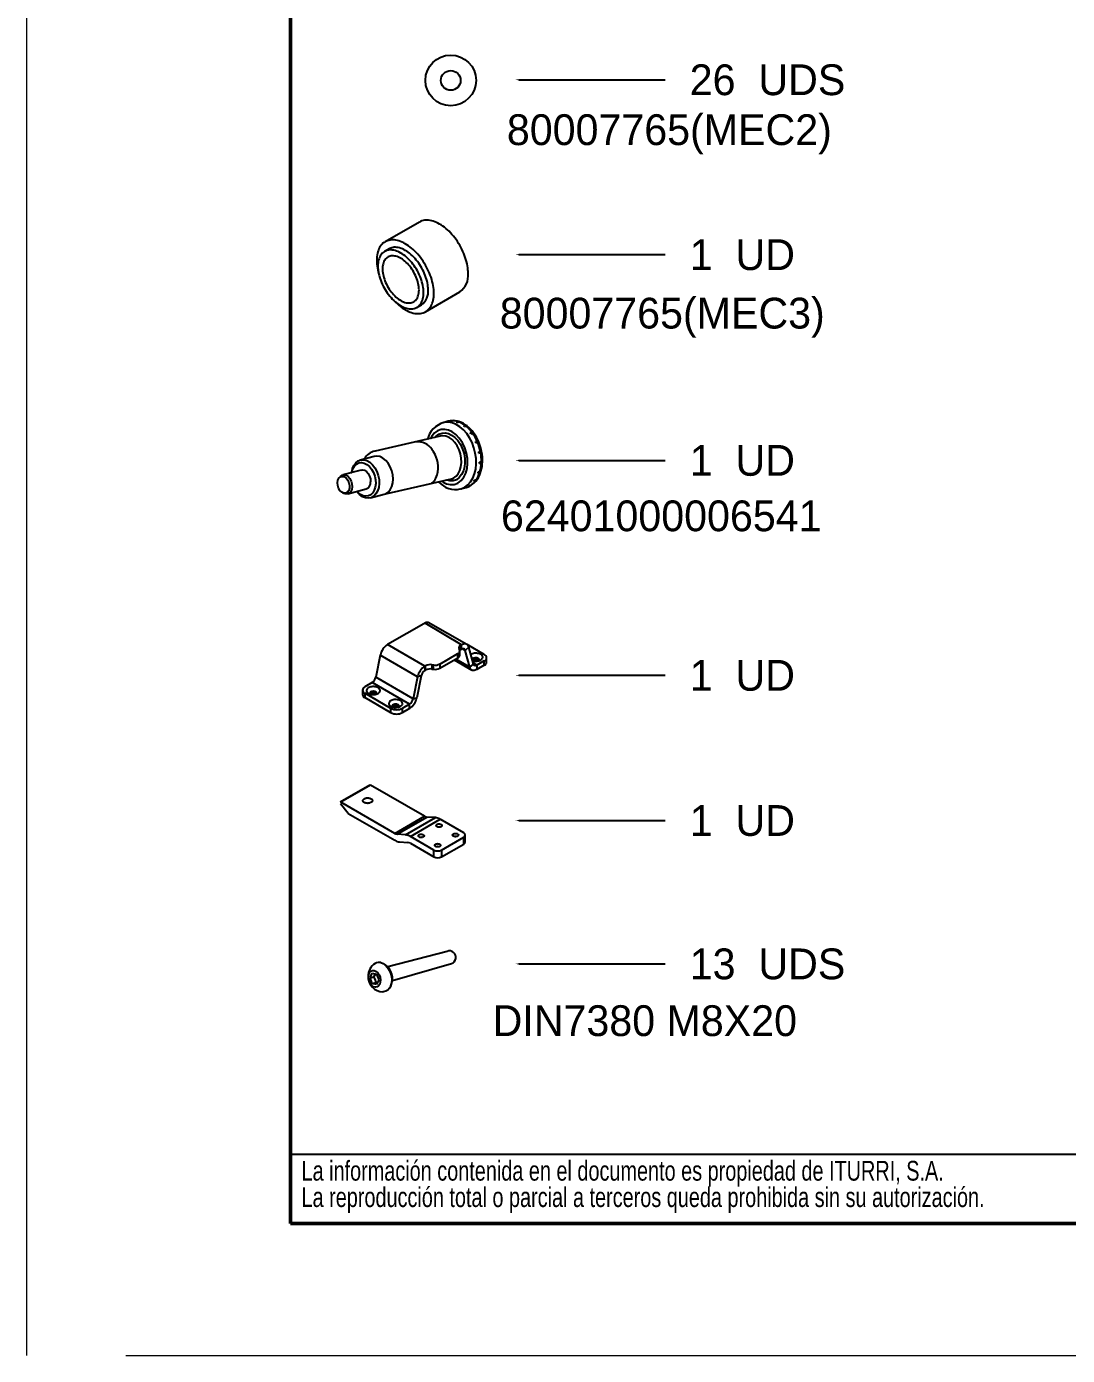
# Model space of a CAD drawing. Header units: millimetres. Extents: x -7982 to 6300, y -38 to 5016.
# Drawn here: x 0 to 1183, y 0 to 1511 of the extents above; entities that cross this region are included whole.
import ezdxf
from ezdxf import colors
from ezdxf.entities.mleader import LeaderData, LeaderLine
from ezdxf.math import Vec2, Vec3

# ---------------------------------------------------------------- set-up
doc = ezdxf.new("R2010")
doc.units = ezdxf.units.MM
doc.header["$LTSCALE"] = 15
doc.linetypes.add('PHANTOM', pattern=[12.7, 6.35, -1.27, 1.27, -1.27, 1.27, -1.27])
doc.layers.add('SLD-0', color=179, linetype='Continuous')
doc.styles.add('SLDTEXTSTYLE1', font='TXT', dxfattribs={"width": 0.75})

# ---------------------------------------------------------------- blocks, each defined once
blk = doc.blocks.new('SW_NOTE_0_3')
at = {"layer": 'SLD-0', "color": 0, "char_height": 22.5, "attachment_point": 1, "style": 'SLDTEXTSTYLE1'}
for s, insert in [('La información contenida en el documento es propiedad de ITURRI, S.A.', (0, 28.9)), ('La reproducción total o parcial a terceros queda prohibida sin su autorización.', (0, -1.1))]:
    blk.add_mtext(s, dxfattribs=dict(at, insert=insert))

msp = doc.modelspace()

# ---------------------------------------------------------------- linework, layer by layer
at = {"color": 7, "linetype": 'Continuous', "lineweight": 18}
for p, q in [((0, 4455), (0, -0.02)), ((112.96, 0), (6300, 0))]:
    msp.add_line(p, q, dxfattribs=at)
at = {"color": 7, "linetype": 'Continuous', "lineweight": 50}
for q in [(300, 4305), (6150, 150)]:
    msp.add_line((300, 150), q, dxfattribs=at)
at = {"color": 7, "linetype": 'Continuous'}
for p, q in [((446.54, 1288.48), (407.58, 1265.99)), ((447.86, 1289.16), (446.54, 1288.48)), ((449.25, 1289.71), (447.86, 1289.16)), ((450.7, 1290.13), (449.25, 1289.71)), ((452.22, 1290.43), (450.7, 1290.13)), ((453.79, 1290.59), (452.22, 1290.43)), ((455.4, 1290.62), (453.79, 1290.59)), ((457.06, 1290.52), (455.4, 1290.62)), ((458.77, 1290.29), (457.06, 1290.52)), ((460.5, 1289.93), (458.77, 1290.29)), ((462.26, 1289.43), (460.5, 1289.93)), ((464.05, 1288.81), (462.26, 1289.43)), ((465.85, 1288.07), (464.05, 1288.81)), ((467.67, 1287.2), (465.85, 1288.07)), ((469.49, 1286.2), (467.67, 1287.2)), ((471.31, 1285.09), (469.49, 1286.2)), ((473.12, 1283.87), (471.31, 1285.09)), ((474.92, 1282.54), (473.12, 1283.87)), ((476.71, 1281.09), (474.92, 1282.54)), ((478.47, 1279.55), (476.71, 1281.09)), ((480.21, 1277.91), (478.47, 1279.55)), ((481.91, 1276.18), (480.21, 1277.91)), ((483.57, 1274.36), (481.91, 1276.18)), ((485.19, 1272.46), (483.57, 1274.36)), ((486.76, 1270.49), (485.19, 1272.46)), ((488.27, 1268.45), (486.76, 1270.49)), ((399.34, 1254.62), (398.89, 1252.84)), ((399.9, 1256.3), (399.34, 1254.62)), ((400.55, 1257.89), (399.9, 1256.3)), ((401.29, 1259.38), (400.55, 1257.89)), ((402.12, 1260.77), (401.29, 1259.38)), ((403.05, 1262.04), (402.12, 1260.77)), ((404.06, 1263.21), (403.05, 1262.04)), ((405.16, 1264.26), (404.06, 1263.21)), ((405.33, 1253.9), (404.33, 1252.99)), ((406.33, 1265.18), (405.16, 1264.26)), ((406.41, 1254.69), (405.33, 1253.9)), ((407.58, 1265.99), (406.33, 1265.18)), ((407.56, 1255.36), (406.41, 1254.69)), ((412.17, 1258.04), (406.98, 1255.04)), ((408.79, 1255.9), (407.56, 1255.36)), ((408.9, 1266.67), (407.58, 1265.99)), ((410.08, 1256.31), (408.79, 1255.9)), ((410.3, 1267.22), (408.9, 1266.67)), ((411.43, 1256.59), (410.08, 1256.31)), ((411.75, 1267.65), (410.3, 1267.22)), ((412.83, 1256.74), (411.43, 1256.59)), ((413.26, 1267.94), (411.75, 1267.65)), ((412.76, 1258.36), (412.17, 1258.04)), ((413.98, 1258.89), (412.76, 1258.36)), ((414.28, 1256.75), (412.83, 1256.74)), ((414.83, 1268.1), (413.26, 1267.94)), ((415.27, 1259.31), (413.98, 1258.89)), ((415.78, 1256.64), (414.28, 1256.75)), ((416.45, 1268.14), (414.83, 1268.1)), ((416.62, 1259.59), (415.27, 1259.31)), ((417.32, 1256.39), (415.78, 1256.64)), ((418.11, 1268.04), (416.45, 1268.14)), ((418.02, 1259.73), (416.62, 1259.59)), ((418.88, 1256.01), (417.32, 1256.39)), ((419.48, 1259.75), (418.02, 1259.73)), ((419.81, 1267.8), (418.11, 1268.04)), ((420.47, 1255.5), (418.88, 1256.01)), ((420.97, 1259.63), (419.48, 1259.75)), ((421.55, 1267.44), (419.81, 1267.8)), ((422.09, 1254.87), (420.47, 1255.5)), ((422.51, 1259.39), (420.97, 1259.63)), ((423.31, 1266.95), (421.55, 1267.44)), ((423.71, 1254.1), (422.09, 1254.87)), ((424.08, 1259.01), (422.51, 1259.39)), ((425.1, 1266.33), (423.31, 1266.95)), ((425.34, 1253.22), (423.71, 1254.1)), ((425.67, 1258.5), (424.08, 1259.01)), ((426.9, 1265.58), (425.1, 1266.33)), ((427.28, 1257.86), (425.67, 1258.5)), ((428.71, 1264.71), (426.9, 1265.58)), ((428.9, 1257.1), (427.28, 1257.86)), ((430.53, 1263.72), (428.71, 1264.71)), ((430.53, 1256.22), (428.9, 1257.1)), ((432.35, 1262.61), (430.53, 1263.72)), ((432.17, 1255.22), (430.53, 1256.22)), ((433.79, 1254.11), (432.17, 1255.22)), ((434.17, 1261.38), (432.35, 1262.61)), ((435.4, 1252.88), (433.79, 1254.11)), ((435.97, 1260.05), (434.17, 1261.38)), ((437.76, 1258.61), (435.97, 1260.05)), ((439.52, 1257.07), (437.76, 1258.61)), ((441.26, 1255.43), (439.52, 1257.07)), ((442.96, 1253.69), (441.26, 1255.43)), ((489.73, 1266.34), (488.27, 1268.45)), ((491.12, 1264.18), (489.73, 1266.34)), ((492.44, 1261.98), (491.12, 1264.18)), ((493.69, 1259.73), (492.44, 1261.98)), ((494.87, 1257.44), (493.69, 1259.73)), ((495.96, 1255.13), (494.87, 1257.44)), ((496.97, 1252.8), (495.96, 1255.13)), ((398.13, 1247.04), (398.07, 1244.97)), ((398.07, 1244.97), (398.13, 1242.84)), ((398.28, 1249.05), (398.13, 1247.04)), ((398.13, 1242.84), (398.28, 1240.66)), ((398.53, 1250.99), (398.28, 1249.05)), ((398.28, 1240.66), (398.53, 1238.43)), ((398.89, 1252.84), (398.53, 1250.99)), ((399.42, 1240.08), (399.37, 1238.23)), ((399.58, 1241.87), (399.42, 1240.08)), ((399.83, 1243.58), (399.58, 1241.87)), ((400.19, 1245.21), (399.83, 1243.58)), ((400.64, 1246.76), (400.19, 1245.21)), ((401.2, 1248.21), (400.64, 1246.76)), ((401.84, 1249.57), (401.2, 1248.21)), ((402.58, 1250.82), (401.84, 1249.57)), ((403.42, 1251.96), (402.58, 1250.82)), ((404.33, 1252.99), (403.42, 1251.96)), ((404.89, 1239.25), (404.68, 1237.7)), ((405.2, 1240.73), (404.89, 1239.25)), ((405.61, 1242.12), (405.2, 1240.73)), ((406.11, 1243.42), (405.61, 1242.12)), ((406.72, 1244.61), (406.11, 1243.42)), ((407.41, 1245.7), (406.72, 1244.61)), ((408.2, 1246.68), (407.41, 1245.7)), ((409.07, 1247.54), (408.2, 1246.68)), ((410.02, 1248.28), (409.07, 1247.54)), ((411.04, 1248.89), (410.02, 1248.28)), ((412.14, 1249.38), (411.04, 1248.89)), ((413.31, 1249.74), (412.14, 1249.38)), ((414.53, 1249.96), (413.31, 1249.74)), ((415.81, 1250.05), (414.53, 1249.96)), ((417.14, 1250.01), (415.81, 1250.05)), ((418.5, 1249.84), (417.14, 1250.01)), ((419.9, 1249.53), (418.5, 1249.84)), ((421.33, 1249.09), (419.9, 1249.53)), ((422.78, 1248.52), (421.33, 1249.09)), ((424.24, 1247.83), (422.78, 1248.52)), ((425.71, 1247.01), (424.24, 1247.83)), ((426.97, 1252.22), (425.34, 1253.22)), ((427.17, 1246.07), (425.71, 1247.01)), ((428.6, 1251.11), (426.97, 1252.22)), ((428.63, 1245.03), (427.17, 1246.07)), ((430.21, 1249.88), (428.6, 1251.11)), ((430.07, 1243.87), (428.63, 1245.03)), ((431.48, 1242.61), (430.07, 1243.87)), ((431.8, 1248.55), (430.21, 1249.88)), ((432.87, 1241.25), (431.48, 1242.61)), ((433.37, 1247.12), (431.8, 1248.55)), ((434.21, 1239.81), (432.87, 1241.25)), ((434.9, 1245.6), (433.37, 1247.12)), ((435.52, 1238.28), (434.21, 1239.81)), ((436.4, 1243.99), (434.9, 1245.6)), ((436.99, 1251.55), (435.4, 1252.88)), ((437.85, 1242.29), (436.4, 1243.99)), ((438.56, 1250.12), (436.99, 1251.55)), ((439.26, 1240.52), (437.85, 1242.29)), ((440.09, 1248.6), (438.56, 1250.12)), ((440.6, 1238.68), (439.26, 1240.52)), ((441.59, 1246.98), (440.09, 1248.6)), ((443.04, 1245.29), (441.59, 1246.98)), ((444.62, 1251.88), (442.96, 1253.69)), ((444.45, 1243.52), (443.04, 1245.29)), ((445.8, 1241.68), (444.45, 1243.52)), ((446.24, 1249.98), (444.62, 1251.88)), ((447.09, 1239.78), (445.8, 1241.68)), ((447.8, 1248), (446.24, 1249.98)), ((448.31, 1237.83), (447.09, 1239.78)), ((449.32, 1245.96), (447.8, 1248)), ((450.77, 1243.86), (449.32, 1245.96)), ((452.16, 1241.7), (450.77, 1243.86)), ((453.49, 1239.49), (452.16, 1241.7)), ((454.74, 1237.24), (453.49, 1239.49)), ((497.9, 1250.45), (496.97, 1252.8)), ((498.73, 1248.1), (497.9, 1250.45)), ((499.48, 1245.75), (498.73, 1248.1)), ((500.13, 1243.41), (499.48, 1245.75)), ((500.68, 1241.09), (500.13, 1243.41)), ((501.13, 1238.79), (500.68, 1241.09)), ((501.49, 1236.53), (501.13, 1238.79)), ((398.53, 1238.43), (398.89, 1236.16)), ((398.89, 1236.16), (399.34, 1233.86)), ((399.34, 1233.86), (399.9, 1231.54)), ((399.37, 1238.23), (399.42, 1236.31)), ((399.42, 1236.31), (399.58, 1234.35)), ((399.58, 1234.35), (399.83, 1232.34)), ((399.83, 1232.34), (400.19, 1230.3)), ((399.9, 1231.54), (400.09, 1230.79)), ((400.19, 1230.3), (400.64, 1228.23)), ((400.64, 1228.23), (401.2, 1226.13)), ((401.2, 1226.13), (401.84, 1224.03)), ((401.84, 1224.03), (402.58, 1221.93)), ((404.68, 1237.7), (404.58, 1236.07)), ((404.58, 1236.07), (404.58, 1234.37)), ((404.58, 1234.37), (404.68, 1232.63)), ((404.68, 1232.63), (404.89, 1230.83)), ((404.89, 1230.83), (405.2, 1229)), ((405.2, 1229), (405.61, 1227.13)), ((405.61, 1227.13), (406.11, 1225.25)), ((406.11, 1225.25), (406.72, 1223.36)), ((436.77, 1236.67), (435.52, 1238.28)), ((437.96, 1235), (436.77, 1236.67)), ((439.1, 1233.27), (437.96, 1235)), ((440.16, 1231.49), (439.1, 1233.27)), ((441.15, 1229.67), (440.16, 1231.49)), ((441.89, 1236.79), (440.6, 1238.68)), ((442.06, 1227.82), (441.15, 1229.67)), ((443.12, 1234.83), (441.89, 1236.79)), ((442.89, 1225.94), (442.06, 1227.82)), ((443.63, 1224.06), (442.89, 1225.94)), ((444.27, 1232.83), (443.12, 1234.83)), ((444.28, 1222.16), (443.63, 1224.06)), ((445.35, 1230.8), (444.27, 1232.83)), ((446.35, 1228.73), (445.35, 1230.8)), ((447.27, 1226.65), (446.35, 1228.73)), ((448.1, 1224.55), (447.27, 1226.65)), ((448.84, 1222.44), (448.1, 1224.55)), ((449.46, 1235.83), (448.31, 1237.83)), ((450.54, 1233.8), (449.46, 1235.83)), ((451.54, 1231.73), (450.54, 1233.8)), ((452.46, 1229.64), (451.54, 1231.73)), ((453.29, 1227.54), (452.46, 1229.64)), ((454.03, 1225.44), (453.29, 1227.54)), ((454.68, 1223.33), (454.03, 1225.44)), ((455.91, 1234.95), (454.74, 1237.24)), ((457.01, 1232.64), (455.91, 1234.95)), ((458.02, 1230.31), (457.01, 1232.64)), ((458.94, 1227.96), (458.02, 1230.31)), ((459.78, 1225.61), (458.94, 1227.96)), ((460.52, 1223.27), (459.78, 1225.61)), ((501.74, 1234.3), (501.49, 1236.53)), ((501.9, 1232.11), (501.74, 1234.3)), ((501.95, 1229.98), (501.9, 1232.11)), ((402.58, 1221.93), (403.42, 1219.82)), ((403.42, 1219.82), (404.33, 1217.74)), ((404.33, 1217.74), (405.33, 1215.67)), ((405.33, 1215.67), (406.41, 1213.64)), ((406.41, 1213.64), (407.56, 1211.64)), ((406.72, 1223.36), (407.41, 1221.47)), ((407.41, 1221.47), (408.2, 1219.59)), ((407.56, 1211.64), (408.79, 1209.69)), ((408.2, 1219.59), (409.07, 1217.72)), ((408.79, 1209.69), (410.08, 1207.79)), ((409.07, 1217.72), (410.02, 1215.88)), ((410.02, 1215.88), (411.04, 1214.08)), ((411.04, 1214.08), (412.14, 1212.33)), ((412.14, 1212.33), (413.31, 1210.63)), ((413.31, 1210.63), (414.53, 1208.99)), ((414.53, 1208.99), (415.81, 1207.42)), ((444.83, 1220.28), (444.28, 1222.16)), ((445.29, 1218.4), (444.83, 1220.28)), ((445.65, 1216.55), (445.29, 1218.4)), ((445.91, 1214.74), (445.65, 1216.55)), ((446.06, 1212.96), (445.91, 1214.74)), ((445.91, 1207.99), (446.06, 1209.58)), ((446.12, 1211.24), (446.06, 1212.96)), ((446.06, 1209.58), (446.12, 1211.24)), ((449.49, 1220.34), (448.84, 1222.44)), ((450.04, 1218.24), (449.49, 1220.34)), ((450.49, 1216.17), (450.04, 1218.24)), ((450.85, 1214.13), (450.49, 1216.17)), ((451.1, 1212.12), (450.85, 1214.13)), ((451.26, 1210.16), (451.1, 1212.12)), ((451.31, 1208.24), (451.26, 1210.16)), ((453.49, 1186.48), (492.44, 1208.96)), ((455.23, 1221.24), (454.68, 1223.33)), ((455.69, 1219.17), (455.23, 1221.24)), ((456.04, 1217.13), (455.69, 1219.17)), ((456.3, 1215.12), (456.04, 1217.13)), ((456.45, 1213.15), (456.3, 1215.12)), ((456.5, 1211.24), (456.45, 1213.15)), ((461.17, 1220.93), (460.52, 1223.27)), ((461.73, 1218.6), (461.17, 1220.93)), ((462.18, 1216.31), (461.73, 1218.6)), ((462.54, 1214.04), (462.18, 1216.31)), ((462.79, 1211.81), (462.54, 1214.04)), ((462.94, 1209.63), (462.79, 1211.81)), ((462.99, 1207.49), (462.94, 1209.63)), ((410.08, 1207.79), (411.43, 1205.95)), ((411.43, 1205.95), (412.83, 1204.18)), ((412.83, 1204.18), (414.28, 1202.49)), ((414.28, 1202.49), (415.78, 1200.87)), ((415.78, 1200.87), (417.32, 1199.35)), ((415.81, 1207.42), (417.14, 1205.93)), ((417.14, 1205.93), (418.5, 1204.53)), ((417.32, 1199.35), (418.88, 1197.92)), ((418.5, 1204.53), (419.9, 1203.22)), ((418.88, 1197.92), (420.47, 1196.59)), ((419.26, 1197.59), (419.81, 1197.04)), ((419.81, 1197.04), (421.55, 1195.4)), ((419.9, 1203.22), (421.33, 1202.01)), ((420.47, 1196.59), (422.09, 1195.36)), ((421.33, 1202.01), (422.78, 1200.91)), ((421.55, 1195.4), (423.31, 1193.86)), ((422.09, 1195.36), (423.71, 1194.25)), ((422.78, 1200.91), (424.24, 1199.91)), ((423.31, 1193.86), (425.1, 1192.42)), ((423.71, 1194.25), (425.34, 1193.25)), ((424.24, 1199.91), (425.71, 1199.04)), ((425.71, 1199.04), (427.17, 1198.28)), ((427.17, 1198.28), (428.63, 1197.65)), ((428.63, 1197.65), (430.07, 1197.15)), ((430.07, 1197.15), (431.48, 1196.77)), ((431.48, 1196.77), (432.87, 1196.53)), ((432.87, 1196.53), (434.21, 1196.42)), ((434.21, 1196.42), (435.52, 1196.45)), ((435.52, 1196.45), (436.77, 1196.6)), ((436.77, 1196.6), (437.96, 1196.89)), ((437.96, 1196.89), (439.1, 1197.32)), ((439.1, 1197.32), (440.16, 1197.87)), ((440.16, 1197.87), (441.15, 1198.55)), ((441.15, 1198.55), (442.06, 1199.35)), ((442.06, 1199.35), (442.89, 1200.26)), ((442.89, 1200.26), (443.63, 1201.3)), ((443.63, 1201.3), (444.28, 1202.44)), ((443.7, 1191.43), (448.9, 1194.43)), ((444.28, 1202.44), (444.83, 1203.69)), ((444.83, 1203.69), (445.29, 1205.03)), ((445.29, 1205.03), (445.65, 1206.47)), ((445.35, 1192.57), (446.35, 1193.48)), ((445.65, 1206.47), (445.91, 1207.99)), ((446.35, 1193.48), (447.27, 1194.51)), ((447.27, 1194.51), (448.1, 1195.65)), ((448.1, 1195.65), (448.84, 1196.9)), ((448.84, 1196.9), (449.49, 1198.26)), ((449.49, 1198.26), (450.04, 1199.71)), ((450.04, 1199.71), (450.49, 1201.26)), ((450.49, 1201.26), (450.85, 1202.89)), ((450.85, 1202.89), (451.1, 1204.6)), ((451.1, 1204.6), (451.26, 1206.39)), ((451.26, 1206.39), (451.31, 1208.24)), ((459.78, 1193.09), (460.52, 1194.58)), ((460.52, 1194.58), (461.17, 1196.17)), ((461.17, 1196.17), (461.73, 1197.85)), ((461.73, 1197.85), (462.18, 1199.62)), ((462.18, 1199.62), (462.54, 1201.48)), ((462.54, 1201.48), (462.79, 1203.42)), ((462.79, 1203.42), (462.94, 1205.42)), ((462.94, 1205.42), (462.99, 1207.49)), ((425.1, 1192.42), (426.9, 1191.08)), ((425.34, 1193.25), (426.97, 1192.37)), ((426.9, 1191.08), (428.71, 1189.86)), ((426.97, 1192.37), (428.6, 1191.61)), ((428.6, 1191.61), (430.21, 1190.97)), ((428.71, 1189.86), (430.53, 1188.75)), ((430.21, 1190.97), (431.8, 1190.46)), ((430.53, 1188.75), (432.35, 1187.76)), ((431.8, 1190.46), (433.37, 1190.08)), ((432.35, 1187.76), (434.17, 1186.89)), ((433.37, 1190.08), (434.9, 1189.84)), ((434.17, 1186.89), (435.97, 1186.14)), ((434.9, 1189.84), (436.4, 1189.72)), ((435.97, 1186.14), (437.76, 1185.52)), ((436.4, 1189.72), (437.85, 1189.74)), ((437.76, 1185.52), (439.52, 1185.03)), ((437.85, 1189.74), (439.26, 1189.88)), ((439.26, 1189.88), (440.6, 1190.16)), ((439.52, 1185.03), (441.26, 1184.66)), ((440.6, 1190.16), (441.89, 1190.57)), ((441.26, 1184.66), (442.96, 1184.43)), ((441.89, 1190.57), (443.12, 1191.11)), ((442.96, 1184.43), (444.62, 1184.33)), ((443.12, 1191.11), (444.27, 1191.78)), ((444.27, 1191.78), (445.35, 1192.57)), ((444.62, 1184.33), (446.24, 1184.36)), ((446.24, 1184.36), (447.8, 1184.53)), ((447.8, 1184.53), (449.32, 1184.82)), ((449.32, 1184.82), (450.77, 1185.24)), ((450.77, 1185.24), (452.16, 1185.8)), ((452.16, 1185.8), (453.49, 1186.48)), ((453.49, 1186.48), (454.74, 1187.28)), ((454.74, 1187.28), (455.91, 1188.21)), ((455.91, 1188.21), (457.01, 1189.26)), ((457.01, 1189.26), (458.02, 1190.42)), ((458.02, 1190.42), (458.94, 1191.7)), ((458.94, 1191.7), (459.78, 1193.09)), ((454.08, 833.02), (410.34, 808.03)), ((500.54, 808.25), (456.43, 833.28)), ((452.76, 783.54), (410.34, 808.03)), ((492.19, 802.01), (491.74, 802.98)), ((492.45, 795.99), (492.45, 800.89)), ((494.54, 807.66), (493.69, 807.16)), ((493.69, 807.16), (493.69, 802.26)), ((494.54, 802.76), (493.69, 802.26)), ((494.54, 802.76), (494.54, 807.66)), ((502.74, 805.13), (498.64, 801.49)), ((503.79, 782.29), (498.64, 801.49)), ((520.32, 796.82), (500.83, 808.07)), ((507.89, 785.92), (502.74, 805.13)), ((402.14, 796.03), (396.99, 770.89)), ((444.57, 771.54), (402.14, 796.03)), ((469.78, 786.01), (490.25, 797.83)), ((469.78, 781.12), (490.25, 792.93)), ((469.78, 786.01), (469.78, 781.12)), ((486.19, 790.59), (505.98, 779.16)), ((490.25, 792.93), (490.25, 797.83)), ((503.79, 782.29), (507.89, 785.92)), ((520.32, 789.47), (511.98, 784.65)), ((520.32, 784.57), (520.32, 789.47)), ((522.96, 788.24), (522.96, 793.14)), ((439.42, 746.4), (396.99, 770.89)), ((444.57, 771.54), (439.42, 746.4)), ((448.66, 772.64), (443.52, 747.49)), ((448.66, 772.64), (444.57, 771.54)), ((453.62, 784.03), (452.76, 783.54)), ((452.76, 783.54), (452.76, 778.64)), ((453.62, 779.13), (452.76, 778.64)), ((453.62, 779.13), (453.62, 784.03)), ((460.87, 785.15), (462.54, 784.89)), ((460.87, 785.15), (460.87, 780.25)), ((460.87, 780.25), (462.54, 779.99)), ((462.54, 779.99), (462.54, 784.89)), ((511.98, 784.65), (511.98, 779.76)), ((520.32, 784.57), (511.98, 779.76)), ((381.92, 756.4), (381.92, 751.5)), ((392.9, 764.89), (384.56, 760.08)), ((435.32, 740.4), (392.9, 764.89)), ((414.26, 735.59), (384.56, 752.73)), ((384.56, 752.73), (384.56, 747.83)), ((414.26, 730.69), (384.56, 747.83)), ((435.32, 740.4), (426.98, 735.59)), ((435.32, 735.5), (435.32, 740.4)), ((439.42, 746.4), (443.52, 747.49)), ((414.26, 730.69), (414.26, 735.59)), ((426.98, 735.59), (426.98, 730.69)), ((435.32, 735.5), (426.98, 730.69)), ((390.39, 648.42), (356.52, 628.87)), ((452.33, 612.95), (390.99, 648.36)), ((365.69, 616.04), (356.7, 627.23)), ((418.46, 593.4), (357.12, 628.81)), ((365.69, 616.04), (418.46, 585.58)), ((464.7, 611.34), (455.05, 612.04)), ((496.93, 594.05), (470.13, 609.52)), ((430.83, 591.79), (421.18, 592.49)), ((463.06, 574.5), (436.26, 589.97)), ((498.69, 583.78), (498.69, 591.6)), ((423.89, 583.75), (433.55, 583.06)), ((436.26, 582.15), (463.06, 566.67)), ((471.53, 574.5), (496.93, 589.16)), ((471.53, 566.67), (496.93, 581.34))]:
    msp.add_line(p, q, dxfattribs=at)
at = {"color": 7, "linetype": 'Continuous', "lineweight": 25}
for p, q in [((479.38, 1061.94), (473.47, 1060.36)), ((474.06, 1060.5), (473.47, 1060.36)), ((481.72, 1062.4), (479.75, 1061.88)), ((480.8, 1061.98), (482.77, 1062.51)), ((490.27, 1061.61), (488.3, 1061.08)), ((489.39, 1060.72), (491.36, 1061.25)), ((470.18, 1045.06), (396.13, 1027.86)), ((498.74, 1057.17), (496.78, 1056.64)), ((497.8, 1055.84), (499.76, 1056.36)), ((506.31, 1049.5), (504.34, 1048.97)), ((508.11, 1048.89), (505.01, 1048.06)), ((505.19, 1047.81), (507.16, 1048.34)), ((395.59, 1027.96), (393.66, 1027.45)), ((512.23, 1039.37), (510.26, 1038.84)), ((513.79, 1038.84), (510.63, 1037.99)), ((510.86, 1037.44), (512.83, 1037.96)), ((515.92, 1027.76), (513.95, 1027.23)), ((517.25, 1027.41), (514.08, 1026.56)), ((517.22, 1027.69), (516.4, 1031.5)), ((517.31, 1027.27), (517.22, 1027.69)), ((395.1, 1022.07), (379.35, 1017.85)), ((514.24, 1025.72), (516.2, 1026.25)), ((515, 1013.81), (516.96, 1014.34)), ((515.04, 1014.88), (518.16, 1015.72)), ((517.02, 1015.81), (515.05, 1015.28)), ((356.32, 998.82), (355.09, 997.22)), ((380.27, 1006.56), (359.4, 1000.97)), ((513.06, 1002.88), (515.03, 1003.4)), ((516.44, 1004.91), (513.44, 1004.11)), ((515.42, 1004.69), (513.45, 1004.16)), ((365.16, 979.45), (386.03, 985.05)), ((406.63, 979.03), (483.15, 996.65)), ((493.15, 984.92), (493.65, 985.05)), ((493.65, 985.05), (499.55, 986.63)), ((502.13, 988.01), (504.1, 988.54)), ((505.01, 989.11), (503.04, 988.58)), ((508.63, 993.99), (510.6, 994.51)), ((511.28, 995.49), (509.32, 994.96)), ((359.56, 980.55), (361.42, 979.78)), ((390.88, 974.81), (406.63, 979.03)), ((478.03, 459.36), (410.63, 441.61)), ((415.8, 426.06), (482.97, 445.46)), ((390.44, 429.31), (392.87, 434.57)), ((390.44, 429.31), (394.92, 430.51)), ((392.98, 422.81), (390.44, 429.31)), ((392.87, 434.57), (397.84, 433.32)), ((392.98, 422.81), (397.46, 424.01)), ((398.96, 423.75), (397.46, 424.01)), ((397.84, 433.32), (400.38, 426.82)), ((400.38, 426.82), (397.95, 421.56)), ((397.95, 421.56), (392.98, 422.81))]:
    msp.add_line(p, q, dxfattribs=at)
at = {"color": 8, "linetype": 'Continuous'}
for p, q in [((494.54, 807.66), (453.1, 832.45)), ((498.64, 801.49), (495.64, 803.22)), ((503.79, 782.29), (487.8, 791.52)), ((511.98, 784.65), (507.54, 787.22))]:
    msp.add_line(p, q, dxfattribs=at)
at = {"color": 8, "linetype": 'PHANTOM'}
for p, q in [((390.99, 648.36), (357.12, 628.81)), ((418.46, 593.4), (452.33, 612.95)), ((421.18, 592.49), (455.05, 612.04)), ((430.83, 591.79), (464.7, 611.34)), ((436.26, 589.97), (470.13, 609.52)), ((463.06, 566.67), (463.06, 574.5)), ((471.53, 574.5), (471.53, 566.67)), ((496.93, 581.34), (496.93, 589.16))]:
    msp.add_line(p, q, dxfattribs=at)
at = {"color": 8, "linetype": 'Continuous', "lineweight": 25, "flags": 128}
for points in [[(511.09, 1013.49), (510.95, 1019.57), (510.1, 1025.73), (508.56, 1031.81), (506.38, 1037.66), (503.6, 1043.11), (500.31, 1048.04), (496.58, 1052.32), (492.51, 1055.82), (488.22, 1058.47), (483.8, 1060.19), (479.37, 1060.95), (475.06, 1060.71), (474.06, 1060.5)], [(501.25, 1013.82), (501.08, 1019.5), (500.07, 1025.58), (498.17, 1031.75), (495.41, 1037.61), (491.94, 1042.79), (487.99, 1046.97), (483.84, 1050.01), (479.75, 1051.9), (475.61, 1052.77), (471.34, 1052.54), (467.19, 1051.07), (463.43, 1048.31), (460.32, 1044.42), (459.21, 1042.12)], [(464.38, 1043.51), (465.41, 1044.8), (468.68, 1047.2), (472.3, 1048.48), (476.01, 1048.68), (479.6, 1047.92), (483.16, 1046.28), (486.77, 1043.64), (490.2, 1039.99), (493.22, 1035.5), (495.62, 1030.4), (497.28, 1025.03), (498.15, 1019.74), (498.3, 1014.8)], [(494.37, 1014.93), (494.18, 1019.86), (493.27, 1024.83), (491.69, 1029.64), (489.49, 1034.09), (486.77, 1037.99), (483.63, 1041.2), (480.21, 1043.57), (476.64, 1045.01), (473.07, 1045.46), (470.18, 1045.06)], [(472.14, 993.7), (473.43, 992.76), (477.53, 990.87), (481.66, 990), (485.93, 990.23), (490.09, 991.7), (493.85, 994.46), (496.96, 998.35), (499.26, 1003.12), (500.67, 1008.39), (501.25, 1013.82)], [(498.3, 1014.8), (497.8, 1010.09), (496.57, 1005.5), (494.57, 1001.36), (491.86, 997.97), (488.59, 995.57), (484.98, 994.29), (481.27, 994.1), (477.67, 994.85), (477.22, 995.06)], [(483.15, 996.65), (485.29, 997.46), (488.23, 999.47), (490.7, 1002.35), (492.59, 1006), (493.83, 1010.25), (494.37, 1014.93)], [(493.65, 985.05), (494.14, 985.19), (498.09, 986.9), (501.66, 989.53), (504.76, 993.02), (507.31, 997.28), (509.25, 1002.2), (510.52, 1007.65), (511.09, 1013.49)]]:
    msp.add_lwpolyline(points, dxfattribs=at)
at = {"color": 7, "linetype": 'Continuous', "lineweight": 25, "flags": 128}
for points in [[(482.64, 1062.45), (481.94, 1062.45), (481.72, 1062.4)], [(516.4, 1031.5), (514.57, 1037.13), (513.96, 1038.59)], [(369.54, 1003.69), (369.56, 1003.86), (370.46, 1008.1), (372.04, 1011.79), (374.23, 1014.75), (376.93, 1016.86), (380.01, 1018), (383.33, 1018.13), (386.74, 1017.24), (390.07, 1015.38), (393.17, 1012.62), (395.89, 1009.1), (398.11, 1004.99), (399.72, 1000.47), (400.65, 995.75), (400.85, 991.07)], [(369.74, 1003.74), (369.88, 1004.43), (371.04, 1008.01), (372.81, 1010.99), (375.09, 1013.2), (377.78, 1014.54), (380.74, 1014.94), (383.82, 1014.38), (386.87, 1012.89), (389.73, 1010.54), (392.26, 1007.45), (394.33, 1003.78), (395.84, 999.71), (396.72, 995.45), (396.91, 991.2), (396.42, 987.18), (395.26, 983.59), (393.49, 980.62), (391.2, 978.41), (388.51, 977.07), (385.56, 976.67), (382.48, 977.23), (379.43, 978.72), (376.57, 981.07), (375.51, 982.23)], [(416.62, 996.33), (416.25, 1001.04), (415.16, 1005.73), (413.41, 1010.18), (411.07, 1014.17), (408.25, 1017.53), (405.08, 1020.1), (401.72, 1021.75), (398.32, 1022.41), (395.1, 1022.07)], [(518.16, 1015.72), (517.86, 1015.9), (517.23, 1015.86), (517.02, 1015.81)], [(353.69, 988.85), (353.43, 991.99), (353.91, 994.88), (355.09, 997.21), (356.83, 998.72), (358.95, 999.25), (361.22, 998.75), (363.38, 997.26), (365.22, 994.96), (366.52, 992.08), (367.16, 988.94), (367.04, 985.88), (366.2, 983.24), (364.72, 981.29), (362.77, 980.25), (360.54, 980.24), (358.29, 981.25), (356.26, 983.17), (354.67, 985.8), (353.69, 988.85)], [(356.32, 998.82), (356.78, 999.36), (358.68, 1000.72), (360.91, 1001.15), (363.25, 1000.6), (365.51, 999.13), (367.49, 996.87), (369, 994.02), (369.91, 990.82), (370.15, 987.58)], [(380.27, 1006.56), (381.77, 1006.74), (384.12, 1006.19), (386.38, 1004.72), (388.36, 1002.46), (389.87, 999.61), (390.78, 996.42), (391.02, 993.17)], [(370.15, 987.58), (369.68, 984.57), (368.56, 982.06), (366.88, 980.27), (364.79, 979.37), (362.48, 979.43), (361.42, 979.78)], [(400.85, 991.07), (400.32, 986.63), (399.07, 982.64), (397.18, 979.29), (394.72, 976.74), (391.81, 975.11), (388.58, 974.47), (385.2, 974.85), (381.81, 976.23), (378.58, 978.56), (375.65, 981.71), (375.31, 982.17)], [(406.63, 979.03), (408.25, 979.61), (411.07, 981.46), (413.41, 984.2), (415.16, 987.71), (416.25, 991.82), (416.62, 996.33)], [(505.54, 989.37), (505.22, 989.17), (505.01, 989.11)], [(402.84, 446.56), (405.52, 445.48), (408.08, 443.62), (410.38, 441.08), (412.32, 438), (413.78, 434.52), (414.7, 430.81), (415.04, 427.07), (414.77, 423.49), (413.91, 420.23), (412.5, 417.47), (410.62, 415.34), (408.35, 413.95), (405.82, 413.37), (405.05, 413.36)], [(395.32, 437.47), (397.36, 436.55), (399.22, 434.87), (400.74, 432.58), (401.79, 429.9), (402.27, 427.05), (402.14, 424.29), (401.42, 421.87), (400.16, 420), (398.48, 418.84), (396.52, 418.51), (394.47, 419.02), (392.5, 420.34), (390.79, 422.35), (389.49, 424.86), (388.71, 427.66), (388.53, 430.49), (388.97, 433.11), (389.97, 435.28), (391.46, 436.81), (393.3, 437.57), (395.32, 437.47)], [(394.92, 430.51), (396.65, 433.54), (396.67, 433.62)], [(397.46, 424.01), (396.42, 427.73), (394.92, 430.51)]]:
    msp.add_lwpolyline(points, dxfattribs=at)
at = {"color": 7, "linetype": 'Continuous', "flags": 128}
for points in [[(502.74, 805.13), (502.38, 806.13), (501.89, 807), (501.28, 807.71), (500.54, 808.25), (499.71, 808.61), (498.79, 808.79), (497.79, 808.79), (496.74, 808.59), (495.65, 808.21), (494.54, 807.66)], [(498.64, 801.49), (498.41, 802.11), (498.07, 802.62), (497.64, 802.99), (497.13, 803.24), (496.54, 803.33), (495.91, 803.28), (495.24, 803.09), (494.54, 802.76)], [(506.83, 789.87), (507.18, 789.76), (508.28, 789.49), (509.44, 789.32), (510.63, 789.25), (511.82, 789.29), (512.99, 789.44), (514.1, 789.68), (515.14, 790.02), (516.08, 790.45), (516.89, 790.96), (517.56, 791.53), (518.07, 792.15), (518.4, 792.81), (518.56, 793.5), (518.54, 794.19), (518.34, 794.86), (517.95, 795.52), (517.4, 796.13), (516.7, 796.69), (515.85, 797.17), (514.89, 797.58), (513.83, 797.9), (512.7, 798.12), (511.52, 798.24), (510.33, 798.25), (509.15, 798.16), (508, 797.96), (506.92, 797.67), (505.93, 797.28), (505.05, 796.81), (504.98, 796.77)], [(514.48, 789.79), (514.68, 790.2), (514.75, 790.69), (514.63, 791.18), (514.34, 791.65), (513.87, 792.07), (513.27, 792.42), (512.54, 792.69), (511.74, 792.86), (510.88, 792.93), (510.03, 792.88), (509.21, 792.74), (508.46, 792.49), (507.82, 792.16), (507.32, 791.76), (506.98, 791.3), (506.81, 790.82), (506.84, 790.32), (507.05, 789.84), (507.08, 789.79)], [(511.98, 784.65), (511.29, 784.32), (510.62, 784.13), (509.98, 784.08), (509.4, 784.18), (508.89, 784.42), (508.46, 784.8), (508.12, 785.3), (507.89, 785.92)], [(513.59, 790.48), (514.13, 790.09), (514.44, 789.74)], [(511.98, 779.76), (510.88, 779.2), (509.79, 778.82), (508.74, 778.63), (507.74, 778.62), (506.82, 778.8), (505.98, 779.16), (505.25, 779.7), (504.64, 780.41), (504.15, 781.28), (503.79, 782.29)], [(388.59, 752.61), (389.5, 752.16), (390.51, 751.8), (391.61, 751.53), (392.77, 751.36), (393.95, 751.29), (395.15, 751.33), (396.31, 751.47), (397.43, 751.72), (398.47, 752.06), (399.4, 752.49), (400.22, 752.99), (400.88, 753.57), (401.39, 754.19), (401.73, 754.85), (401.89, 755.53), (401.87, 756.22), (401.66, 756.9), (401.28, 757.55), (400.73, 758.17), (400.03, 758.72), (399.18, 759.21), (398.22, 759.62), (397.16, 759.93), (396.03, 760.16), (394.85, 760.27), (393.66, 760.29), (392.47, 760.19), (391.33, 760), (390.25, 759.71), (389.26, 759.32), (388.38, 758.85), (387.64, 758.31), (387.05, 757.71), (386.62, 757.07), (386.37, 756.39), (386.31, 755.71), (386.42, 755.02), (386.71, 754.35), (387.18, 753.72), (387.81, 753.13), (388.59, 752.61)], [(397.8, 751.83), (398.01, 752.24), (398.08, 752.73), (397.96, 753.22), (397.67, 753.69), (397.2, 754.11), (396.59, 754.46), (395.87, 754.72), (395.06, 754.9), (394.21, 754.96), (393.36, 754.92), (392.53, 754.78), (391.79, 754.53), (391.15, 754.2), (390.64, 753.8), (390.3, 753.34), (390.14, 752.85), (390.17, 752.36), (390.37, 751.88), (390.41, 751.83)], [(396.91, 752.51), (397.45, 752.13), (397.77, 751.78)], [(414.04, 737.91), (414.95, 737.46), (415.97, 737.1), (417.06, 736.83), (418.22, 736.66), (419.41, 736.59), (420.6, 736.63), (421.77, 736.78), (422.89, 737.02), (423.92, 737.36), (424.86, 737.79), (425.67, 738.3), (426.34, 738.87), (426.85, 739.49), (427.19, 740.15), (427.35, 740.84), (427.32, 741.53), (427.12, 742.21), (426.74, 742.86), (426.19, 743.47), (425.48, 744.03), (424.64, 744.51), (423.67, 744.92), (422.61, 745.24), (421.48, 745.46), (420.31, 745.58), (419.11, 745.59), (417.93, 745.5), (416.78, 745.3), (415.7, 745.01), (414.71, 744.62), (413.84, 744.16), (413.1, 743.62), (412.5, 743.02), (412.08, 742.37), (411.83, 741.7), (411.76, 741.01), (411.88, 740.32), (412.17, 739.66), (412.64, 739.02), (413.27, 738.44), (414.04, 737.91)], [(423.26, 737.13), (423.46, 737.54), (423.53, 738.04), (423.42, 738.53), (423.12, 738.99), (422.66, 739.41), (422.05, 739.76), (421.33, 740.03), (420.52, 740.2), (419.67, 740.27), (418.81, 740.23), (417.99, 740.08), (417.24, 739.84), (416.6, 739.51), (416.1, 739.1), (415.76, 738.65), (415.6, 738.16), (415.62, 737.66), (415.83, 737.18), (415.86, 737.13)], [(422.37, 737.82), (422.91, 737.43), (423.23, 737.08)], [(391.52, 632.91), (392.03, 632.56), (392.45, 632.18), (392.77, 631.76), (392.99, 631.33), (393.09, 630.88), (393.07, 630.42), (392.94, 629.97), (392.7, 629.54), (392.36, 629.13), (391.91, 628.76), (391.37, 628.43), (390.76, 628.14), (390.08, 627.91), (389.35, 627.74), (388.59, 627.64), (387.8, 627.6), (387.02, 627.62), (386.25, 627.71), (385.51, 627.87), (384.82, 628.08), (384.18, 628.35), (383.63, 628.67), (383.16, 629.04), (382.79, 629.44), (382.52, 629.86), (382.36, 630.31), (382.32, 630.76), (382.39, 631.22), (382.58, 631.66), (382.87, 632.08), (383.27, 632.47), (383.76, 632.82), (384.34, 633.13), (384.98, 633.39), (385.69, 633.59), (386.44, 633.73), (387.21, 633.8), (388, 633.81), (388.78, 633.75), (389.54, 633.63), (390.26, 633.45), (390.92, 633.2), (391.52, 632.91)], [(451, 591.97), (451.4, 591.69), (451.7, 591.37), (451.89, 591.03), (451.96, 590.67), (451.92, 590.31), (451.76, 589.96), (451.48, 589.64), (451.11, 589.35), (450.64, 589.1), (450.11, 588.92), (449.52, 588.79), (448.9, 588.73), (448.28, 588.74), (447.67, 588.82), (447.09, 588.96), (446.57, 589.16), (446.13, 589.42), (445.78, 589.71), (445.53, 590.05), (445.4, 590.4), (445.39, 590.76), (445.49, 591.12), (445.71, 591.46), (446.03, 591.76), (446.45, 592.03), (446.96, 592.25), (447.52, 592.41), (448.12, 592.5), (448.75, 592.53), (449.37, 592.48), (449.97, 592.37), (450.52, 592.2), (451, 591.97)], [(471.32, 603.7), (471.72, 603.42), (472.02, 603.11), (472.21, 602.76), (472.28, 602.4), (472.24, 602.04), (472.08, 601.69), (471.8, 601.37), (471.43, 601.08), (470.96, 600.84), (470.43, 600.65), (469.84, 600.52), (469.23, 600.46), (468.6, 600.47), (467.99, 600.55), (467.41, 600.69), (466.89, 600.89), (466.45, 601.15), (466.1, 601.45), (465.85, 601.78), (465.72, 602.13), (465.71, 602.49), (465.81, 602.85), (466.03, 603.19), (466.35, 603.5), (466.78, 603.76), (467.28, 603.98), (467.84, 604.14), (468.44, 604.23), (469.07, 604.26), (469.69, 604.21), (470.29, 604.1), (470.84, 603.93), (471.32, 603.7)], [(489.95, 592.95), (490.35, 592.67), (490.65, 592.35), (490.84, 592.01), (490.91, 591.65), (490.87, 591.29), (490.7, 590.94), (490.43, 590.61), (490.06, 590.32), (489.59, 590.08), (489.06, 589.89), (488.47, 589.77), (487.85, 589.71), (487.23, 589.72), (486.62, 589.79), (486.04, 589.93), (485.52, 590.14), (485.08, 590.39), (484.73, 590.69), (484.48, 591.02), (484.35, 591.38), (484.33, 591.74), (484.44, 592.1), (484.66, 592.43), (484.98, 592.74), (485.4, 593.01), (485.9, 593.23), (486.47, 593.38), (487.07, 593.48), (487.7, 593.5), (488.32, 593.46), (488.92, 593.35), (489.46, 593.18), (489.95, 592.95)], [(469.63, 581.22), (470.02, 580.94), (470.32, 580.62), (470.52, 580.28), (470.59, 579.92), (470.54, 579.56), (470.38, 579.21), (470.11, 578.88), (469.73, 578.59), (469.27, 578.35), (468.74, 578.16), (468.15, 578.04), (467.53, 577.98), (466.91, 577.98), (466.29, 578.06), (465.72, 578.2), (465.2, 578.41), (464.76, 578.66), (464.41, 578.96), (464.16, 579.29), (464.03, 579.65), (464.01, 580.01), (464.12, 580.36), (464.34, 580.7), (464.66, 581.01), (465.08, 581.28), (465.58, 581.5), (466.15, 581.65), (466.75, 581.75), (467.38, 581.77), (468, 581.73), (468.59, 581.62), (469.14, 581.45), (469.63, 581.22)]]:
    msp.add_lwpolyline(points, dxfattribs=at)
at = {"color": 7, "linetype": 'Continuous', "lineweight": 25}
for radius in [28.74, 11.18]:
    msp.add_circle((482.16, 1449.46), radius, dxfattribs=at)
at = {"color": 7, "linetype": 'Continuous'}
for centre, radius, start, end in [((478.92, 1227.74), 23.14, 305.75062, 5.56156), ((438.13, 1209.43), 18.46, 305.66653, 5.64565), ((455.91, 827.33), 5.97, 84.93059, 107.79098), ((420.48, 792.3), 18.71, 122.813, 168.49312), ((489.08, 800.91), 3.3, 290.7421, 19.46102), ((494.85, 804.08), 3.3, 110.74207, 199.46106), ((496.35, 797.49), 5.47, 119.14004, 135.96269), ((464.49, 796.24), 11.51, 260.2289, 297.35716), ((488.68, 796.38), 3.79, 294.52503, 354.15489), ((510.85, 785.66), 5.54, 60.36895, 132.09628), ((518.89, 793.14), 3.94, 291.26822, 68.73175), ((518.49, 788.66), 4.48, 294.06798, 354.61189), ((387.78, 772.78), 9.4, 302.93389, 348.37224), ((462.9, 767.81), 18.71, 122.813, 168.49312), ((457.88, 770.75), 9.4, 122.93395, 168.37218), ((458.91, 773.81), 11.51, 80.22888, 117.35717), ((458.91, 768.91), 11.51, 80.22888, 117.35717), ((464.49, 791.34), 11.51, 260.2289, 297.35716), ((385.99, 756.4), 3.94, 111.26822, 248.73175), ((386.39, 751.93), 4.48, 185.38818, 245.93191), ((394.16, 747.92), 5.36, 59.0146, 133.92896), ((425.18, 751.23), 18.71, 302.81301, 348.49311), ((430.21, 748.29), 9.4, 302.93389, 348.37224), ((420.62, 747.81), 13.78, 242.49143, 297.50858), ((420.62, 742.91), 13.78, 242.49142, 297.50859), ((419.61, 733.23), 5.36, 59.01463, 133.92892), ((455.69, 618.46), 6.45, 238.61862, 264.26386), ((463.41, 598.5), 12.9, 58.61862, 84.26386), ((421.82, 598.91), 6.45, 238.61862, 264.26386), ((429.54, 578.95), 12.9, 58.61862, 84.26386), ((468.99, 595.41), 5.43, 74.66842, 105.33158), ((487.62, 584.66), 5.43, 74.66842, 105.33158), ((495.98, 591.6), 2.62, 291.26827, 68.73173), ((425.18, 596.59), 12.9, 238.61862, 264.26386), ((432.9, 576.64), 6.45, 58.61862, 84.26386), ((448.67, 583.68), 5.43, 74.66842, 105.33158), ((467.3, 582.63), 9.17, 242.49143, 297.50857), ((467.3, 572.93), 5.43, 74.66842, 105.33158), ((495.72, 584.06), 2.98, 294.06812, 354.61174), ((467.3, 574.8), 9.17, 242.49143, 297.50857)]:
    msp.add_arc(centre, radius, start, end, dxfattribs=at)
at = {"color": 7, "linetype": 'Continuous', "lineweight": 25}
for centre, radius, start, end in [((481.17, 1035.23), 26.17, 105.45775, 166.85565), ((484.08, 1044.4), 18.16, 97.46799, 104.992), ((482.15, 1043.56), 18.47, 94.18943, 97.47543), ((484.13, 1042.16), 20.4, 72.4858, 93.82727), ((485.29, 1045.14), 17.54, 68.65432, 97.91946), ((481.35, 1038.49), 23.64, 70.10258, 72.89007), ((490.83, 1059.22), 2.46, 59.2436, 103.06049), ((491.88, 1060.05), 1.3, 71.64647, 113.39673), ((481.51, 1034.7), 28.31, 52.50253, 69.64065), ((484.5, 1037.3), 25.18, 49.79269, 72.02387), ((476.29, 1029.51), 33.99, 50.75246, 52.94024), ((499.21, 1054.95), 2.27, 46.1379, 101.83818), ((501.59, 1050.33), 6.3, 97.40708, 106.84687), ((474.21, 1025.43), 40.12, 36.85945, 50.43429), ((481.55, 1030.67), 32.21, 34.13578, 53.4059), ((467.45, 1021.03), 46.28, 35.36424, 37.14523), ((506.73, 1047.76), 1.79, 39.23753, 103.48235), ((506.98, 1049.74), 1.42, 277.2994, 323.01856), ((465.15, 1018.7), 51.42, 23.70292, 35.20498), ((471.65, 1021.34), 45.7, 22.17868, 36.84703), ((397.81, 1012.91), 15.05, 96.43794, 155.60038), ((444.16, 1018.35), 20.38, 34.8666, 94.15993), ((432.69, 1009.08), 35.1, 352.67945, 36.57582), ((459.58, 1016.45), 55.4, 22.25798, 23.83692), ((512.64, 1038), 1.43, 36.12857, 106.54894), ((512.66, 1039.11), 1.16, 278.05394, 346.68258), ((460.11, 1016.42), 56.95, 11.48528, 22.22833), ((516.34, 1026.65), 1.19, 39.91228, 110.73003), ((515.92, 1027.56), 1.34, 282.24889, 353.66766), ((476.52, 1018.51), 41.72, 356.53823, 12.12441), ((458.4, 1015.94), 56.68, 9.93794, 11.49359), ((465.45, 1016.35), 49.61, 357.07023, 358.77062), ((473.16, 1016.4), 43.85, 344.51551, 357.30763), ((463.13, 1016.86), 53.9, 358.88783, 10.03255), ((480.56, 1016.21), 37.61, 342.84174, 359.66584), ((516.45, 1016), 1.73, 287.18472, 350.74956), ((448.3, 1006.32), 19.28, 309.96243, 354.91328), ((484.84, 1012.86), 31.64, 326.6937, 342.60541), ((491.65, 1011.31), 25.61, 323.13627, 346.00053), ((477.13, 1014.41), 37.74, 342.20757, 344.24785), ((514.39, 1005.41), 2.11, 287.79972, 346.24834), ((517.25, 998.66), 6.3, 97.40785, 106.84596), ((383, 992.49), 8.04, 292.11838, 4.83694), ((487.69, 1010.1), 25.69, 222.39144, 282.00045), ((494.78, 1004.4), 18.4, 285.05301, 300.44083), ((492.32, 1004.75), 19.4, 300.35473, 303.53444), ((503.51, 990.85), 2.39, 284.17346, 315.1075), ((492.59, 1007.54), 22.22, 303.97311, 324.12411), ((495.54, 1006.16), 19.49, 300.78013, 328.37693), ((487.44, 1009.57), 26.3, 323.66917, 326.26543), ((509.74, 997.07), 2.7, 288.58189, 337.55931), ((511.1, 996.89), 1.42, 277.30098, 323.01744), ((404.94, 431.08), 16.78, 120.59124, 181.38939), ((400.7, 438.67), 8.17, 74.8877, 121.70862), ((397.75, 428.69), 18.24, 332.50371, 57.49221), ((405.44, 430.69), 17.26, 180.06627, 268.54085)]:
    msp.add_arc(centre, radius, start, end, dxfattribs=at)
msp.add_arc((480.68, 452.47), 7.38, 288.11485, 111.05965)
at = {"layer": 'SLD-0'}
msp.add_line((300.03, 228.68), (1464.43, 228.68), dxfattribs=at)

# ---------------------------------------------------------------- block references
msp.add_blockref('SW_NOTE_0_3', (312.57, 192.29), dxfattribs=at)

# ---------------------------------------------------------------- texts
at = {"char_height": 35, "attachment_point": 1}
for s, width, insert in [('80007765(MEC2)', 128.8241, (546, 1410.95)), ('80007765(MEC3)', 128.8241, (537.92, 1202.39)), ('62401000006541', 128.8241, (539.26, 971.95)), ('DIN7380 M8X20', 578.332, (529.79, 398.04))]:
    msp.add_mtext_dynamic_manual_height_columns(s, width=width, gutter_width=262.5, heights=[0], dxfattribs=dict(at, insert=insert))

# ---------------------------------------------------------------- leaders
ml = msp.add_multileader_mtext('Standard')
ml.set_content('  13  UDS', color=256)
ml.set_leader_properties()
ml.build(insert=Vec2(0, 0))
ml.multileader.update_dxf_attribs({"text_right_attachment_type": 6, "dogleg_length": 10})
ctx = ml.context
ctx.base_point, ctx.char_height, ctx.plane_origin = Vec3(725.83, 1636.47), 35, Vec3(555.49, 1636.47)
ctx.right_attachment = 6
notes = []
notes.append((ctx, [(0, (1, 1, 0), (715.83, 1636.47), (1, 0), 10, [(0, [(555.49, 1636.47)], 0, [])])]))
ctx.mtext.insert, ctx.mtext.line_spacing_factor, ctx.mtext.flow_direction = Vec3(727.83, 1653.97), 1.5, 5
ml = msp.add_multileader_mtext('Standard')
ml.set_content('  26  UDS', color=256)
ml.set_leader_properties()
ml.build(insert=Vec2(0, 0))
ml.multileader.update_dxf_attribs({"text_right_attachment_type": 6, "dogleg_length": 10})
ctx = ml.context
ctx.base_point, ctx.char_height, ctx.plane_origin = Vec3(725.83, 1450.21), 35, Vec3(555.49, 1450.21)
ctx.right_attachment = 6
notes.append((ctx, [(0, (1, 1, 0), (715.83, 1450.21), (1, 0), 10, [(0, [(555.49, 1450.21)], 0, [])])]))
ctx.mtext.insert, ctx.mtext.line_spacing_factor, ctx.mtext.flow_direction = Vec3(727.83, 1467.71), 1.5, 5
ml = msp.add_multileader_mtext('Standard')
ml.set_content('  1  UD', color=256)
ml.set_leader_properties()
ml.build(insert=Vec2(0, 0))
ml.multileader.update_dxf_attribs({"text_right_attachment_type": 6, "dogleg_length": 10})
ctx = ml.context
ctx.base_point, ctx.char_height, ctx.plane_origin = Vec3(725.83, 1251.37), 35, Vec3(555.49, 1251.37)
ctx.right_attachment = 6
notes.append((ctx, [(0, (1, 1, 0), (715.83, 1251.37), (1, 0), 10, [(0, [(555.49, 1251.37)], 0, [])])]))
ctx.mtext.insert, ctx.mtext.line_spacing_factor, ctx.mtext.flow_direction = Vec3(727.83, 1268.87), 1.5, 5
ml = msp.add_multileader_mtext('Standard')
ml.set_content('  1  UD', color=256)
ml.set_leader_properties()
ml.build(insert=Vec2(0, 0))
ml.multileader.update_dxf_attribs({"text_right_attachment_type": 6, "dogleg_length": 10})
ctx = ml.context
ctx.base_point, ctx.char_height, ctx.plane_origin = Vec3(725.83, 1017.53), 35, Vec3(555.49, 1017.53)
ctx.right_attachment = 6
notes.append((ctx, [(0, (1, 1, 0), (715.83, 1017.53), (1, 0), 10, [(0, [(555.49, 1017.53)], 0, [])])]))
ctx.mtext.insert, ctx.mtext.line_spacing_factor, ctx.mtext.flow_direction = Vec3(727.83, 1035.03), 1.5, 5
ml = msp.add_multileader_mtext('Standard')
ml.set_content('  1  UD', color=256)
ml.set_leader_properties()
ml.build(insert=Vec2(0, 0))
ml.multileader.update_dxf_attribs({"text_right_attachment_type": 6, "dogleg_length": 10})
ctx = ml.context
ctx.base_point, ctx.char_height, ctx.plane_origin = Vec3(725.83, 773.15), 35, Vec3(555.49, 773.15)
ctx.right_attachment = 6
notes.append((ctx, [(0, (1, 1, 0), (715.83, 773.15), (1, 0), 10, [(0, [(555.49, 773.15)], 0, [])])]))
ctx.mtext.insert, ctx.mtext.line_spacing_factor, ctx.mtext.flow_direction = Vec3(727.83, 790.65), 1.5, 5
ml = msp.add_multileader_mtext('Standard')
ml.set_content('  1  UD', color=256)
ml.set_leader_properties()
ml.build(insert=Vec2(0, 0))
ml.multileader.update_dxf_attribs({"text_right_attachment_type": 6, "dogleg_length": 10})
ctx = ml.context
ctx.base_point, ctx.char_height, ctx.plane_origin = Vec3(725.83, 608.09), 35, Vec3(555.49, 608.09)
ctx.right_attachment = 6
notes.append((ctx, [(0, (1, 1, 0), (715.83, 608.09), (1, 0), 10, [(0, [(555.49, 608.09)], 0, [])])]))
ctx.mtext.insert, ctx.mtext.line_spacing_factor, ctx.mtext.flow_direction = Vec3(727.83, 625.59), 1.5, 5
ml = msp.add_multileader_mtext('Standard')
ml.set_content('  13  UDS', color=256)
ml.set_leader_properties()
ml.build(insert=Vec2(0, 0))
ml.multileader.update_dxf_attribs({"text_right_attachment_type": 6, "dogleg_length": 10})
ctx = ml.context
ctx.base_point, ctx.char_height, ctx.plane_origin = Vec3(725.83, 445.1), 35, Vec3(555.49, 445.1)
ctx.right_attachment = 6
notes.append((ctx, [(0, (1, 1, 0), (715.83, 445.1), (1, 0), 10, [(0, [(555.49, 445.1)], 0, [])])]))
ctx.mtext.insert, ctx.mtext.line_spacing_factor, ctx.mtext.flow_direction = Vec3(727.83, 462.6), 1.5, 5
for ctx, leaders in notes:
    for number, flags, end, landing, length, lines in leaders:
        leader = LeaderData()
        leader.index, (leader.has_last_leader_line, leader.has_dogleg_vector, leader.attachment_direction) = number, flags
        leader.last_leader_point, leader.dogleg_vector, leader.dogleg_length = Vec3(end), Vec3(landing), length
        for number, points, colour, breaks in lines:
            line = LeaderLine()
            line.index, line.vertices, line.color, line.breaks = number, Vec3.list(points), colors.encode_raw_color(colour), breaks
            leader.lines.append(line)
        ctx.leaders.append(leader)

doc.saveas('drawing.dxf')
